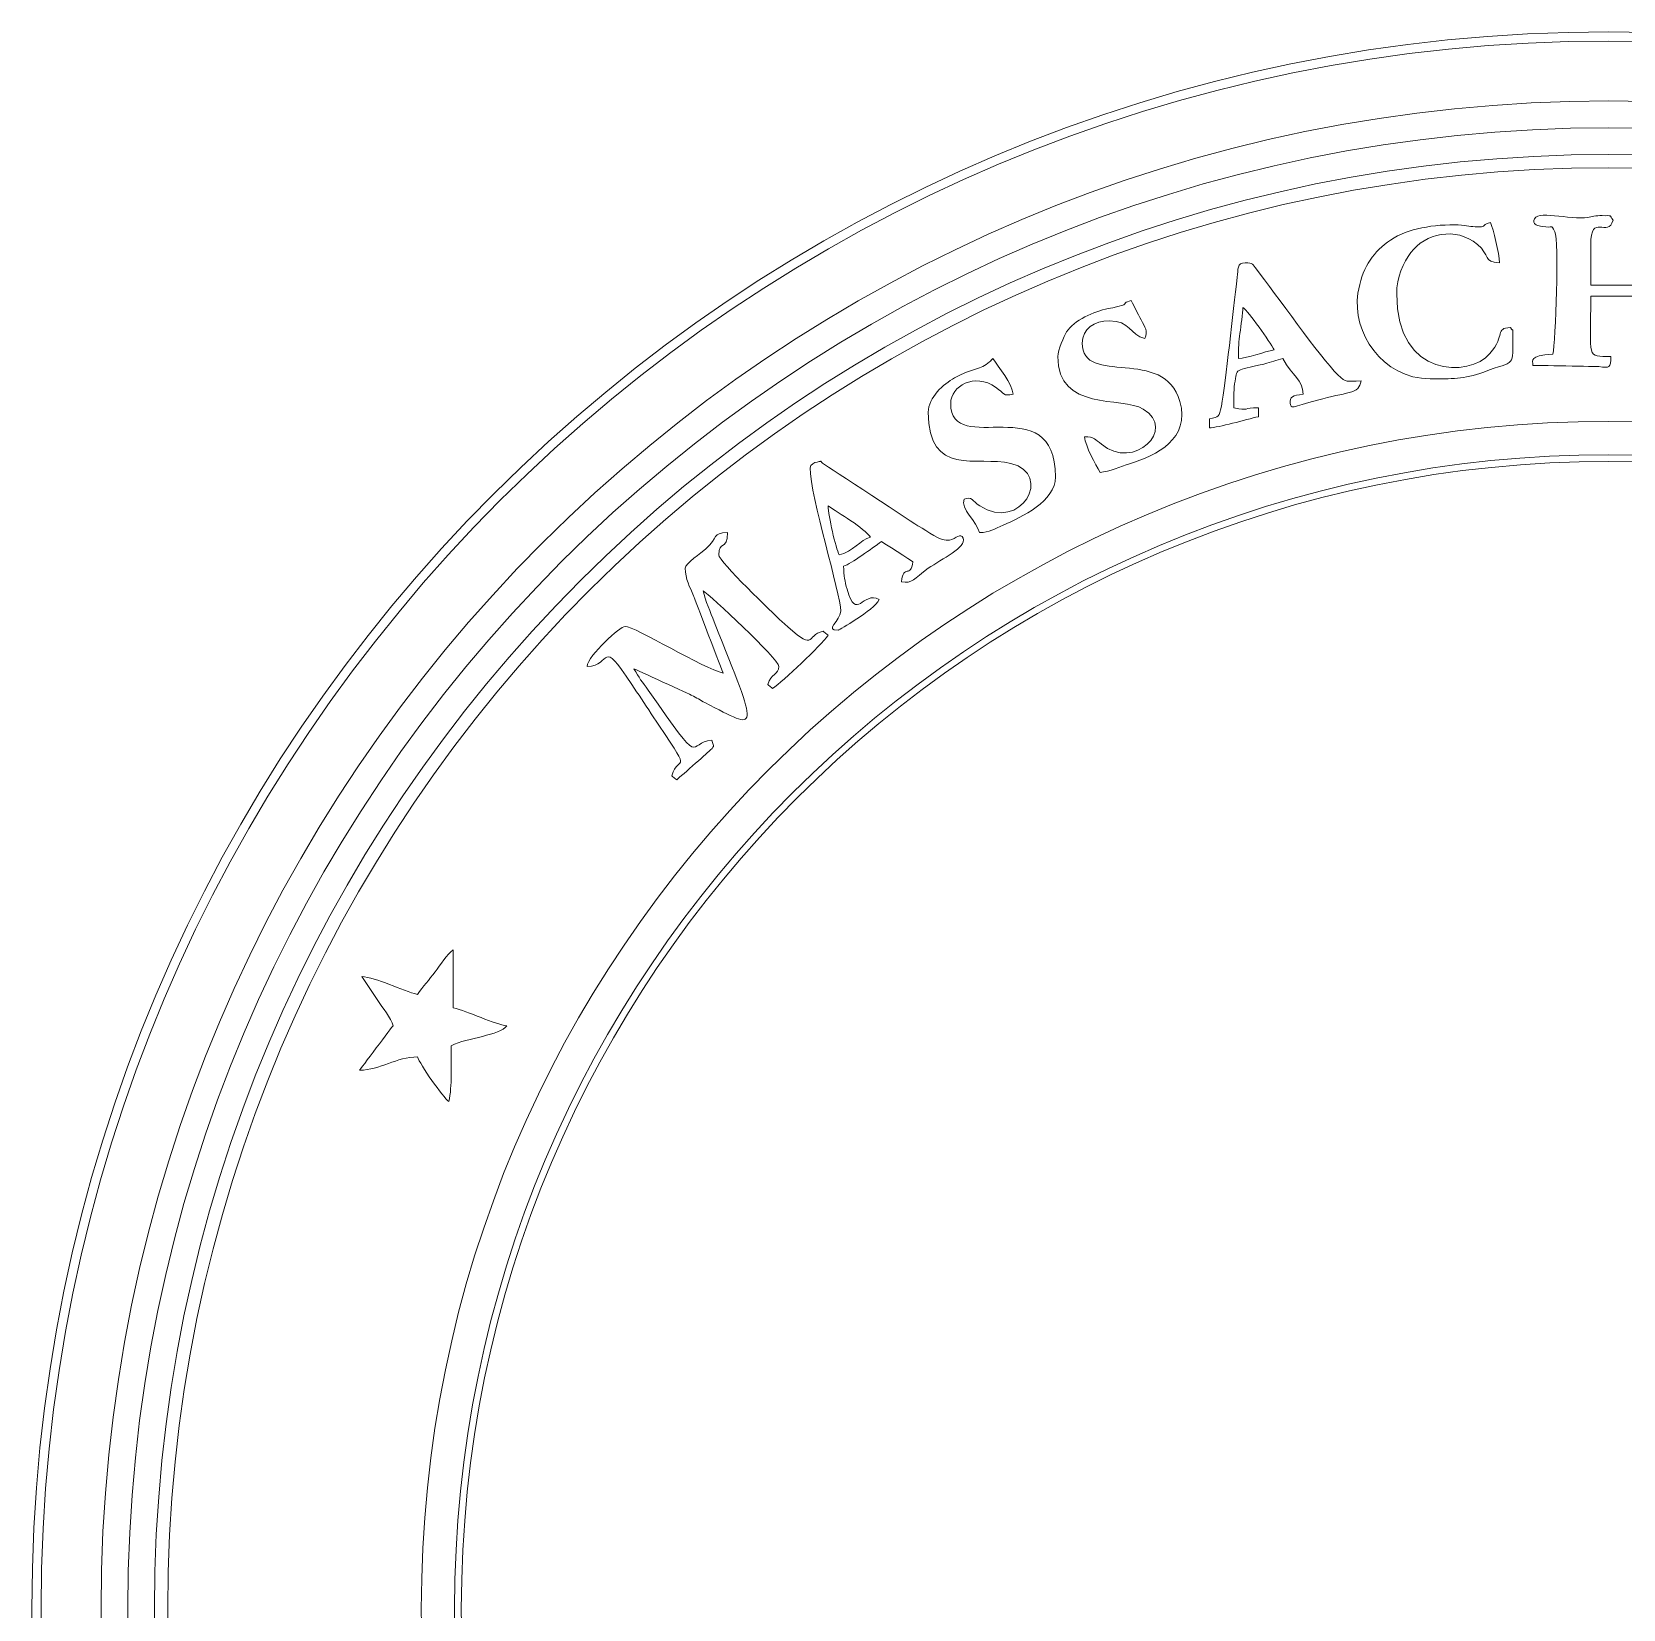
# Model space of a CAD drawing. Header units: inches. Extents: x 6 to 146, y 0 to 34.
# Drawn here: x 56.6 to 72.89, y 17.55 to 33.69 of the extents above; entities that cross this region are included whole.
import ezdxf

# ---------------------------------------------------------------- set-up
doc = ezdxf.new("R2010")
doc.units = ezdxf.units.IN
doc.header["$MEASUREMENT"] = 0
doc.layers.add('cut', color=6, linetype='Continuous', lineweight=0)
doc.layers.add('etch', color=1, linetype='Continuous', lineweight=0)

msp = doc.modelspace()

# ---------------------------------------------------------------- linework, layer by layer
at = {"layer": 'cut'}
for radius in [16.144, 11.747]:
    msp.add_circle((72.741, 17.55), radius, dxfattribs=at)
at = {"layer": 'etch'}
for radius in [16.05, 15.436, 15.162, 14.889, 14.753, 12.157, 11.816]:
    msp.add_circle((72.741, 17.55), radius, dxfattribs=at)
at = {"layer": 'etch', "lineweight": 9}
for points, knots in [([(72.528, 31.793), (72.528, 31.793), (72.345, 31.766), (71.984, 31.881), (71.975, 31.762)], [0.80769231, 0.80769231, 0.80769231, 0.80769231, 0.80769232, 0.84615385, 0.84615385, 0.84615385, 0.84615385]), ([(72.673, 31.813), (72.673, 31.813), (72.61, 31.815), (72.563, 31.799), (72.528, 31.793)], [0.76923077, 0.76923077, 0.76923077, 0.76923077, 0.76923078, 0.80769231, 0.80769231, 0.80769231, 0.80769231]), ([(72.557, 31.513), (72.557, 31.513), (72.557, 31.853), (72.736, 31.578), (72.785, 31.765)], [0.69230769, 0.69230769, 0.69230769, 0.69230769, 0.6923077, 0.73076923, 0.73076923, 0.73076923, 0.73076923]), ([(72.785, 31.765), (72.785, 31.765), (72.741, 31.826), (72.787, 31.809), (72.673, 31.813)], [0.73076923, 0.73076923, 0.73076923, 0.73076923, 0.73076924, 0.76923077, 0.76923077, 0.76923077, 0.76923077]), ([(70.716, 31.436), (70.716, 31.436), (70.857, 31.626), (71.171, 31.707), (71.397, 31.518)], [0.6, 0.6, 0.6, 0.6, 0.60000001, 0.66666667, 0.66666667, 0.66666667, 0.66666667]), ([(71.374, 31.698), (71.374, 31.698), (71.31, 31.702), (71.27, 31.719), (71.164, 31.719)], [0.8666667, 0.8666667, 0.8666667, 0.8666667, 0.8666667, 1, 1, 1, 1]), ([(71.53, 31.742), (71.53, 31.742), (71.417, 31.712), (71.509, 31.692), (71.374, 31.698)], [0.8, 0.8, 0.8, 0.8, 0.80000001, 0.86666667, 0.86666667, 0.86666667, 0.86666667]), ([(71.621, 31.331), (71.621, 31.331), (71.621, 31.424), (71.559, 31.681), (71.53, 31.742)], [0.73333333, 0.73333333, 0.73333333, 0.73333333, 0.73333334, 0.8, 0.8, 0.8, 0.8]), ([(71.975, 31.762), (71.975, 31.762), (71.971, 31.712), (72.015, 31.713), (72.06, 31.703)], [0.84615385, 0.84615385, 0.84615385, 0.84615385, 0.84615386, 0.88461538, 0.88461538, 0.88461538, 0.88461538]), ([(72.06, 31.703), (72.06, 31.703), (72.178, 31.677), (72.141, 31.736), (72.189, 31.648)], [0.88461538, 0.88461538, 0.88461538, 0.88461538, 0.88461539, 0.92307692, 0.92307692, 0.92307692, 0.92307692]), ([(72.189, 31.648), (72.189, 31.648), (72.233, 31.566), (72.198, 30.519), (72.169, 30.395)], [0.92307692, 0.92307692, 0.92307692, 0.92307692, 0.92307693, 1, 1, 1, 1]), ([(70.475, 31.54), (70.475, 31.54), (70.313, 31.419), (70.213, 31.268), (70.174, 31.018)], [0.06666667, 0.06666667, 0.06666667, 0.06666667, 0.06666668, 0.13333333, 0.13333333, 0.13333333, 0.13333333]), ([(71.397, 31.518), (71.397, 31.518), (71.526, 31.41), (71.456, 31.334), (71.621, 31.331)], [0.66666667, 0.66666667, 0.66666667, 0.66666667, 0.66666668, 0.73333333, 0.73333333, 0.73333333, 0.73333333]), ([(72.557, 31.102), (72.557, 31.102), (72.557, 31.102), (72.557, 31.513), (72.557, 31.513)], [0.65384615, 0.65384615, 0.65384615, 0.65384615, 0.65384616, 0.69230769, 0.69230769, 0.69230769, 0.69230769]), ([(69.134, 31.264), (69.134, 31.264), (69.092, 31.316), (69.104, 31.331), (69.018, 31.331), (69.018, 31.331), (68.932, 31.331), (68.949, 31.263), (68.938, 31.182)], [0.7222222, 0.7222222, 0.7222222, 0.7222222, 0.7222222, 0.7777778, 0.7777778, 0.7777778, 0.7777778, 0.8333333, 0.8333333, 0.8333333, 0.8333333]), ([(71.524, 30.4), (71.524, 30.4), (71.318, 30.158), (70.57, 30.142), (70.57, 31.011), (70.57, 31.011), (70.57, 31.181), (70.639, 31.333), (70.716, 31.436)], [0.4666667, 0.4666667, 0.4666667, 0.4666667, 0.4666667, 0.5333333, 0.5333333, 0.5333333, 0.5333333, 0.6, 0.6, 0.6, 0.6]), ([(68.938, 31.182), (68.938, 31.182), (68.89, 30.829), (68.824, 30.117), (68.775, 29.861)], [0.83333333, 0.83333333, 0.83333333, 0.83333333, 0.83333334, 0.88888889, 0.88888889, 0.88888889, 0.88888889]), ([(69.969, 30.182), (69.969, 30.182), (69.786, 30.363), (69.328, 31.019), (69.134, 31.264)], [0.66666667, 0.66666667, 0.66666667, 0.66666667, 0.66666668, 0.72222222, 0.72222222, 0.72222222, 0.72222222]), ([(70.174, 31.018), (70.174, 31.018), (70.113, 30.62), (70.419, 30.143), (70.913, 30.143)], [0.13333333, 0.13333333, 0.13333333, 0.13333333, 0.13333334, 0.2, 0.2, 0.2, 0.2]), ([(72.763, 30.372), (72.763, 30.372), (72.505, 30.372), (72.557, 30.335), (72.557, 30.988)], [0.11538462, 0.11538462, 0.11538462, 0.11538462, 0.11538463, 0.15384615, 0.15384615, 0.15384615, 0.15384615]), ([(73.219, 31.102), (73.219, 31.102), (73.219, 31.102), (72.557, 31.102), (72.557, 31.102)], [0.61538462, 0.61538462, 0.61538462, 0.61538462, 0.61538463, 0.65384615, 0.65384615, 0.65384615, 0.65384615]), ([(72.557, 30.988), (72.557, 30.988), (72.557, 30.988), (73.219, 30.988), (73.219, 30.988)], [0.15384615, 0.15384615, 0.15384615, 0.15384615, 0.15384616, 0.19230769, 0.19230769, 0.19230769, 0.19230769]), ([(67.616, 30.861), (67.616, 30.861), (67.473, 30.832), (67.265, 30.741), (67.191, 30.623)], [0.8, 0.8, 0.8, 0.8, 0.80000001, 0.86666667, 0.86666667, 0.86666667, 0.86666667]), ([(67.853, 30.943), (67.853, 30.943), (67.71, 30.904), (67.898, 30.917), (67.616, 30.861)], [0.73333333, 0.73333333, 0.73333333, 0.73333333, 0.73333334, 0.8, 0.8, 0.8, 0.8]), ([(67.953, 30.745), (67.953, 30.745), (67.914, 30.818), (67.888, 30.876), (67.853, 30.943)], [0.66666667, 0.66666667, 0.66666667, 0.66666667, 0.66666668, 0.73333333, 0.73333333, 0.73333333, 0.73333333]), ([(68.965, 30.607), (68.965, 30.607), (68.976, 30.691), (68.993, 30.809), (68.995, 30.874)], [0.2, 0.2, 0.2, 0.2, 0.2, 0.4, 0.4, 0.4, 0.4]), ([(68.995, 30.874), (68.995, 30.874), (69.055, 30.83), (69.271, 30.522), (69.315, 30.44)], [0.4, 0.4, 0.4, 0.4, 0.4, 0.6, 0.6, 0.6, 0.6]), ([(67.351, 30.509), (67.351, 30.509), (67.351, 30.652), (67.477, 30.737), (67.625, 30.737), (67.625, 30.737), (67.842, 30.737), (67.839, 30.595), (67.99, 30.554)], [0.4666667, 0.4666667, 0.4666667, 0.4666667, 0.4666667, 0.5333333, 0.5333333, 0.5333333, 0.5333333, 0.6, 0.6, 0.6, 0.6]), ([(67.99, 30.554), (67.99, 30.554), (68.029, 30.635), (67.993, 30.669), (67.953, 30.745)], [0.6, 0.6, 0.6, 0.6, 0.60000001, 0.66666667, 0.66666667, 0.66666667, 0.66666667]), ([(71.735, 30.669), (71.735, 30.669), (71.57, 30.655), (71.691, 30.597), (71.524, 30.4)], [0.4, 0.4, 0.4, 0.4, 0.40000001, 0.46666667, 0.46666667, 0.46666667, 0.46666667]), ([(71.758, 30.6), (71.758, 30.6), (71.758, 30.687), (71.765, 30.608), (71.735, 30.669)], [0.33333333, 0.33333333, 0.33333333, 0.33333333, 0.33333334, 0.4, 0.4, 0.4, 0.4]), ([(67.191, 30.623), (67.191, 30.623), (67.165, 30.582), (67.1, 30.432), (67.1, 30.372)], [0.8666667, 0.8666667, 0.8666667, 0.8666667, 0.8666667, 1, 1, 1, 1]), ([(68.351, 29.91), (68.351, 29.91), (68.19, 30.484), (67.351, 30.057), (67.351, 30.509)], [0.4, 0.4, 0.4, 0.4, 0.40000001, 0.46666667, 0.46666667, 0.46666667, 0.46666667]), ([(71.461, 30.212), (71.461, 30.212), (71.795, 30.337), (71.758, 30.25), (71.758, 30.6)], [0.26666667, 0.26666667, 0.26666667, 0.26666667, 0.26666668, 0.33333333, 0.33333333, 0.33333333, 0.33333333]), ([(66.403, 30.315), (66.403, 30.315), (66.306, 30.228), (66.238, 30.26), (66.042, 30.151)], [0.78571429, 0.78571429, 0.78571429, 0.78571429, 0.7857143, 0.85714286, 0.85714286, 0.85714286, 0.85714286]), ([(66.437, 30.349), (66.437, 30.349), (66.393, 30.316), (66.438, 30.346), (66.403, 30.315)], [0.71428571, 0.71428571, 0.71428571, 0.71428571, 0.71428572, 0.78571429, 0.78571429, 0.78571429, 0.78571429]), ([(66.643, 29.984), (66.643, 29.984), (66.634, 30.092), (66.493, 30.266), (66.437, 30.349)], [0.64285714, 0.64285714, 0.64285714, 0.64285714, 0.64285715, 0.71428571, 0.71428571, 0.71428571, 0.71428571]), ([(69.315, 30.44), (69.315, 30.44), (69.213, 30.417), (69.042, 30.357), (68.949, 30.349)], [0.6, 0.6, 0.6, 0.6, 0.6, 1, 1, 1, 1]), ([(69.21, 30.294), (69.21, 30.294), (69.295, 30.315), (69.333, 30.332), (69.406, 30.349)], [0.33333333, 0.33333333, 0.33333333, 0.33333333, 0.33333334, 0.38888889, 0.38888889, 0.38888889, 0.38888889]), ([(69.406, 30.349), (69.406, 30.349), (69.504, 30.164), (69.608, 30.138), (69.611, 29.984)], [0.38888889, 0.38888889, 0.38888889, 0.38888889, 0.3888889, 0.44444444, 0.44444444, 0.44444444, 0.44444444]), ([(72.641, 30.268), (72.641, 30.268), (72.752, 30.252), (72.76, 30.253), (72.763, 30.372)], [0.07692308, 0.07692308, 0.07692308, 0.07692308, 0.07692309, 0.11538462, 0.11538462, 0.11538462, 0.11538462]), ([(66.042, 30.151), (66.042, 30.151), (65.932, 30.091), (65.775, 29.952), (65.775, 29.801)], [0.8571429, 0.8571429, 0.8571429, 0.8571429, 0.8571429, 1, 1, 1, 1]), ([(67.077, 29.139), (67.077, 29.139), (67.077, 30.061), (66.004, 29.32), (66.004, 29.892), (66.004, 29.892), (66.004, 30.068), (66.25, 30.208), (66.464, 30.056)], [0.4285714, 0.4285714, 0.4285714, 0.4285714, 0.4285714, 0.5, 0.5, 0.5, 0.5, 0.5714286, 0.5714286, 0.5714286, 0.5714286]), ([(68.911, 30.09), (68.911, 30.09), (68.936, 30.262), (68.906, 30.218), (69.21, 30.294)], [0.27777778, 0.27777778, 0.27777778, 0.27777778, 0.27777779, 0.33333333, 0.33333333, 0.33333333, 0.33333333]), ([(70.205, 30.121), (70.205, 30.121), (70.049, 30.121), (70.057, 30.095), (69.969, 30.182)], [0.61111111, 0.61111111, 0.61111111, 0.61111111, 0.61111112, 0.66666667, 0.66666667, 0.66666667, 0.66666667]), ([(70.913, 30.143), (70.913, 30.143), (71.135, 30.143), (71.253, 30.134), (71.461, 30.212)], [0.2, 0.2, 0.2, 0.2, 0.20000001, 0.26666667, 0.26666667, 0.26666667, 0.26666667]), ([(71.963, 30.28), (71.963, 30.28), (71.963, 30.28), (72.641, 30.268), (72.641, 30.268)], [0.03846154, 0.03846154, 0.03846154, 0.03846154, 0.03846155, 0.07692308, 0.07692308, 0.07692308, 0.07692308]), ([(66.464, 30.056), (66.464, 30.056), (66.555, 29.992), (66.54, 29.962), (66.643, 29.984)], [0.57142857, 0.57142857, 0.57142857, 0.57142857, 0.57142858, 0.64285714, 0.64285714, 0.64285714, 0.64285714]), ([(68.904, 29.847), (68.904, 29.847), (68.904, 29.931), (68.9, 30.009), (68.911, 30.09)], [0.22222222, 0.22222222, 0.22222222, 0.22222222, 0.22222223, 0.27777778, 0.27777778, 0.27777778, 0.27777778]), ([(69.611, 29.984), (69.611, 29.984), (69.508, 29.975), (69.472, 29.954), (69.479, 29.895)], [0.44444444, 0.44444444, 0.44444444, 0.44444444, 0.44444445, 0.5, 0.5, 0.5, 0.5]), ([(69.761, 29.925), (69.761, 29.925), (70.043, 30.006), (70.194, 29.984), (70.205, 30.121)], [0.55555556, 0.55555556, 0.55555556, 0.55555556, 0.55555557, 0.61111111, 0.61111111, 0.61111111, 0.61111111]), ([(67.976, 29.833), (67.976, 29.833), (68.321, 29.626), (67.882, 29.199), (67.547, 29.472)], [0.06666667, 0.06666667, 0.06666667, 0.06666667, 0.06666668, 0.13333333, 0.13333333, 0.13333333, 0.13333333]), ([(67.833, 29.273), (67.833, 29.273), (68.114, 29.361), (68.458, 29.526), (68.351, 29.91)], [0.33333333, 0.33333333, 0.33333333, 0.33333333, 0.33333334, 0.4, 0.4, 0.4, 0.4]), ([(68.775, 29.861), (68.775, 29.861), (68.753, 29.749), (68.755, 29.756), (68.652, 29.733)], [0.8888889, 0.8888889, 0.8888889, 0.8888889, 0.8888889, 1, 1, 1, 1]), ([(69.155, 29.847), (69.155, 29.847), (68.997, 29.847), (69.058, 29.811), (68.904, 29.847)], [0.16666667, 0.16666667, 0.16666667, 0.16666667, 0.16666668, 0.22222222, 0.22222222, 0.22222222, 0.22222222]), ([(69.155, 29.755), (69.155, 29.755), (69.155, 29.755), (69.155, 29.847), (69.155, 29.847)], [0.11111111, 0.11111111, 0.11111111, 0.11111111, 0.11111112, 0.16666667, 0.16666667, 0.16666667, 0.16666667]), ([(69.479, 29.895), (69.479, 29.895), (69.487, 29.832), (69.49, 29.847), (69.761, 29.925)], [0.5, 0.5, 0.5, 0.5, 0.50000001, 0.55555556, 0.55555556, 0.55555556, 0.55555556]), ([(68.652, 29.641), (68.652, 29.641), (68.747, 29.643), (69.025, 29.725), (69.155, 29.755)], [0.05555556, 0.05555556, 0.05555556, 0.05555556, 0.05555557, 0.11111111, 0.11111111, 0.11111111, 0.11111111]), ([(67.547, 29.472), (67.547, 29.472), (67.485, 29.521), (67.475, 29.548), (67.374, 29.55)], [0.13333333, 0.13333333, 0.13333333, 0.13333333, 0.13333334, 0.2, 0.2, 0.2, 0.2]), ([(67.374, 29.55), (67.374, 29.55), (67.382, 29.451), (67.49, 29.267), (67.533, 29.185)], [0.2, 0.2, 0.2, 0.2, 0.20000001, 0.26666667, 0.26666667, 0.26666667, 0.26666667]), ([(64.636, 29.291), (64.636, 29.291), (64.612, 29.288), (64.565, 29.266), (64.565, 29.23)], [0.875, 0.875, 0.875, 0.875, 0.875, 1, 1, 1, 1]), ([(64.711, 29.266), (64.711, 29.266), (64.641, 29.308), (64.715, 29.302), (64.636, 29.291)], [0.8125, 0.8125, 0.8125, 0.8125, 0.81250001, 0.875, 0.875, 0.875, 0.875]), ([(65.68, 28.632), (65.68, 28.632), (65.68, 28.632), (64.711, 29.266), (64.711, 29.266)], [0.75, 0.75, 0.75, 0.75, 0.75000001, 0.8125, 0.8125, 0.8125, 0.8125]), ([(66.62, 29.276), (66.62, 29.276), (67.061, 29.168), (66.721, 28.568), (66.301, 28.843)], [0.07142857, 0.07142857, 0.07142857, 0.07142857, 0.07142858, 0.14285714, 0.14285714, 0.14285714, 0.14285714]), ([(67.533, 29.185), (67.533, 29.185), (67.629, 29.192), (67.75, 29.247), (67.833, 29.273)], [0.26666667, 0.26666667, 0.26666667, 0.26666667, 0.26666668, 0.33333333, 0.33333333, 0.33333333, 0.33333333]), ([(66.542, 28.646), (66.542, 28.646), (66.731, 28.726), (67.077, 28.889), (67.077, 29.139)], [0.35714286, 0.35714286, 0.35714286, 0.35714286, 0.35714287, 0.42857143, 0.42857143, 0.42857143, 0.42857143]), ([(64.862, 28.34), (64.862, 28.34), (64.828, 28.41), (64.751, 28.74), (64.748, 28.842)], [0.5, 0.5, 0.5, 0.5, 0.5, 1, 1, 1, 1]), ([(66.141, 28.911), (66.141, 28.911), (66.1, 28.811), (66.27, 28.684), (66.3, 28.568)], [0.21428571, 0.21428571, 0.21428571, 0.21428571, 0.21428572, 0.28571429, 0.28571429, 0.28571429, 0.28571429]), ([(66.301, 28.843), (66.301, 28.843), (66.228, 28.891), (66.219, 28.943), (66.141, 28.911)], [0.14285714, 0.14285714, 0.14285714, 0.14285714, 0.14285715, 0.21428571, 0.21428571, 0.21428571, 0.21428571]), ([(63.72, 28.568), (63.72, 28.568), (63.556, 28.564), (63.632, 28.52), (63.498, 28.402)], [0.88888889, 0.88888889, 0.88888889, 0.88888889, 0.8888889, 0.92592593, 0.92592593, 0.92592593, 0.92592593]), ([(64.274, 27.66), (64.274, 27.66), (64.188, 27.74), (63.629, 28.275), (63.629, 28.34), (63.629, 28.34), (63.629, 28.493), (63.716, 28.376), (63.72, 28.568)], [0.81481481, 0.81481481, 0.81481481, 0.81481481, 0.81481482, 0.85185185, 0.85185185, 0.85185185, 0.85185186, 0.88888889, 0.88888889, 0.88888889, 0.88888889]), ([(65.182, 28.522), (65.182, 28.522), (65.079, 28.495), (65.002, 28.372), (64.862, 28.34)], [0.25, 0.25, 0.25, 0.25, 0.25, 0.5, 0.5, 0.5, 0.5]), ([(65.991, 28.491), (65.991, 28.491), (65.906, 28.473), (65.755, 28.587), (65.68, 28.632)], [0.6875, 0.6875, 0.6875, 0.6875, 0.68750001, 0.75, 0.75, 0.75, 0.75]), ([(66.131, 28.511), (66.131, 28.511), (66.103, 28.571), (66.066, 28.507), (65.991, 28.491)], [0.625, 0.625, 0.625, 0.625, 0.62500001, 0.6875, 0.6875, 0.6875, 0.6875]), ([(66.3, 28.568), (66.3, 28.568), (66.404, 28.57), (66.451, 28.608), (66.542, 28.646)], [0.28571429, 0.28571429, 0.28571429, 0.28571429, 0.2857143, 0.35714286, 0.35714286, 0.35714286, 0.35714286]), ([(63.498, 28.402), (63.498, 28.402), (63.455, 28.365), (63.286, 28.252), (63.286, 28.203)], [0.92592593, 0.92592593, 0.92592593, 0.92592593, 0.92592594, 1, 1, 1, 1]), ([(64.908, 28.226), (64.908, 28.226), (64.986, 28.247), (65.198, 28.411), (65.296, 28.477)], [0.3125, 0.3125, 0.3125, 0.3125, 0.31250001, 0.375, 0.375, 0.375, 0.375]), ([(65.296, 28.477), (65.296, 28.477), (65.296, 28.477), (65.615, 28.271), (65.615, 28.271)], [0.375, 0.375, 0.375, 0.375, 0.37500001, 0.4375, 0.4375, 0.4375, 0.4375]), ([(65.775, 28.203), (65.775, 28.203), (65.911, 28.299), (66.173, 28.42), (66.131, 28.511)], [0.5625, 0.5625, 0.5625, 0.5625, 0.56250001, 0.625, 0.625, 0.625, 0.625]), ([(64.944, 27.988), (64.944, 27.988), (64.92, 28.073), (64.908, 28.122), (64.908, 28.226)], [0.25, 0.25, 0.25, 0.25, 0.25000001, 0.3125, 0.3125, 0.3125, 0.3125]), ([(65.615, 28.271), (65.615, 28.271), (65.601, 28.093), (65.517, 28.255), (65.501, 28.066)], [0.4375, 0.4375, 0.4375, 0.4375, 0.43750001, 0.5, 0.5, 0.5, 0.5]), ([(65.501, 28.066), (65.501, 28.066), (65.607, 28.043), (65.626, 28.097), (65.775, 28.203)], [0.5, 0.5, 0.5, 0.5, 0.50000001, 0.5625, 0.5625, 0.5625, 0.5625]), ([(63.371, 27.922), (63.371, 27.922), (63.371, 27.922), (63.674, 27.13), (63.674, 27.13)], [0.03703704, 0.03703704, 0.03703704, 0.03703704, 0.03703705, 0.07407407, 0.07407407, 0.07407407, 0.07407407]), ([(63.583, 27.655), (63.583, 27.655), (63.546, 27.748), (63.492, 27.876), (63.469, 27.974)], [0.55555556, 0.55555556, 0.55555556, 0.55555556, 0.55555557, 0.59259259, 0.59259259, 0.59259259, 0.59259259]), ([(63.469, 27.974), (63.469, 27.974), (63.533, 27.931), (64.245, 27.277), (64.245, 27.198), (64.245, 27.198), (64.245, 27.112), (64.162, 27.129), (64.131, 27.015)], [0.59259259, 0.59259259, 0.59259259, 0.59259259, 0.5925926, 0.62962963, 0.62962963, 0.62962963, 0.62962964, 0.66666667, 0.66666667, 0.66666667, 0.66666667]), ([(64.854, 27.571), (64.854, 27.571), (64.859, 27.571), (65.213, 27.77), (65.273, 27.883)], [0.125, 0.125, 0.125, 0.125, 0.12500001, 0.1875, 0.1875, 0.1875, 0.1875]), ([(65.273, 27.883), (65.273, 27.883), (65.101, 27.979), (65.04, 27.649), (64.944, 27.988)], [0.1875, 0.1875, 0.1875, 0.1875, 0.18750001, 0.25, 0.25, 0.25, 0.25]), ([(64.878, 27.765), (64.878, 27.765), (64.877, 27.668), (64.703, 27.564), (64.854, 27.571)], [0.0625, 0.0625, 0.0625, 0.0625, 0.06250001, 0.125, 0.125, 0.125, 0.125]), ([(62.67, 27.609), (62.67, 27.609), (62.625, 27.609), (62.291, 27.317), (62.282, 27.198)], [0.11111111, 0.11111111, 0.11111111, 0.11111111, 0.11111112, 0.14814815, 0.14814815, 0.14814815, 0.14814815]), ([(63.674, 27.13), (63.674, 27.13), (63.484, 27.174), (62.77, 27.609), (62.67, 27.609)], [0.07407407, 0.07407407, 0.07407407, 0.07407407, 0.07407408, 0.11111111, 0.11111111, 0.11111111, 0.11111111]), ([(63.488, 26.829), (63.488, 26.829), (64.058, 26.531), (64.039, 26.499), (63.583, 27.655)], [0.51851852, 0.51851852, 0.51851852, 0.51851852, 0.51851853, 0.55555556, 0.55555556, 0.55555556, 0.55555556]), ([(64.697, 27.559), (64.697, 27.559), (64.515, 27.517), (64.633, 27.327), (64.274, 27.66)], [0.77777778, 0.77777778, 0.77777778, 0.77777778, 0.77777779, 0.81481481, 0.81481481, 0.81481481, 0.81481481]), ([(64.748, 27.518), (64.748, 27.518), (64.748, 27.518), (64.697, 27.559), (64.697, 27.559)], [0.74074074, 0.74074074, 0.74074074, 0.74074074, 0.74074075, 0.77777778, 0.77777778, 0.77777778, 0.77777778]), ([(62.282, 27.198), (62.282, 27.198), (62.544, 27.204), (62.407, 27.512), (62.738, 27.015)], [0.14814815, 0.14814815, 0.14814815, 0.14814815, 0.14814816, 0.18518519, 0.18518519, 0.18518519, 0.18518519]), ([(64.181, 26.974), (64.181, 26.974), (64.286, 27.043), (64.678, 27.413), (64.748, 27.518)], [0.7037037, 0.7037037, 0.7037037, 0.7037037, 0.70370371, 0.74074074, 0.74074074, 0.74074074, 0.74074074]), ([(62.907, 26.956), (62.907, 26.956), (62.846, 27.044), (62.811, 27.081), (62.761, 27.175)], [0.40740741, 0.40740741, 0.40740741, 0.40740741, 0.40740742, 0.44444444, 0.44444444, 0.44444444, 0.44444444]), ([(62.761, 27.175), (62.761, 27.175), (62.761, 27.175), (63.355, 26.902), (63.355, 26.902)], [0.44444444, 0.44444444, 0.44444444, 0.44444444, 0.44444445, 0.48148148, 0.48148148, 0.48148148, 0.48148148]), ([(62.738, 27.015), (62.738, 27.015), (62.806, 26.914), (62.869, 26.819), (62.939, 26.714)], [0.18518519, 0.18518519, 0.18518519, 0.18518519, 0.1851852, 0.22222222, 0.22222222, 0.22222222, 0.22222222]), ([(63.56, 26.445), (63.56, 26.445), (63.298, 26.423), (63.49, 26.116), (62.907, 26.956)], [0.37037037, 0.37037037, 0.37037037, 0.37037037, 0.37037038, 0.40740741, 0.40740741, 0.40740741, 0.40740741]), ([(63.355, 26.902), (63.355, 26.902), (63.401, 26.878), (63.442, 26.853), (63.488, 26.829)], [0.48148148, 0.48148148, 0.48148148, 0.48148148, 0.48148149, 0.51851852, 0.51851852, 0.51851852, 0.51851852]), ([(64.131, 27.015), (64.131, 27.015), (64.131, 27.015), (64.181, 26.974), (64.181, 26.974)], [0.66666667, 0.66666667, 0.66666667, 0.66666667, 0.66666668, 0.7037037, 0.7037037, 0.7037037, 0.7037037]), ([(62.939, 26.714), (62.939, 26.714), (63.392, 26.034), (63.215, 26.325), (63.149, 26.079)], [0.22222222, 0.22222222, 0.22222222, 0.22222222, 0.22222223, 0.25925926, 0.25925926, 0.25925926, 0.25925926]), ([(63.523, 26.324), (63.523, 26.324), (63.594, 26.392), (63.577, 26.364), (63.56, 26.445)], [0.33333333, 0.33333333, 0.33333333, 0.33333333, 0.33333334, 0.37037037, 0.37037037, 0.37037037, 0.37037037]), ([(63.199, 26.038), (63.199, 26.038), (63.199, 26.038), (63.523, 26.324), (63.523, 26.324)], [0.2962963, 0.2962963, 0.2962963, 0.2962963, 0.29629631, 0.33333333, 0.33333333, 0.33333333, 0.33333333]), ([(63.149, 26.079), (63.149, 26.079), (63.149, 26.079), (63.199, 26.038), (63.199, 26.038)], [0.25925926, 0.25925926, 0.25925926, 0.25925926, 0.25925927, 0.2962963, 0.2962963, 0.2962963, 0.2962963]), ([(60.911, 24.298), (60.911, 24.298), (60.849, 24.257), (60.776, 24.141), (60.726, 24.073)], [0.76923077, 0.76923077, 0.76923077, 0.76923077, 0.76923078, 0.84615385, 0.84615385, 0.84615385, 0.84615385]), ([(60.911, 23.705), (60.911, 23.705), (60.911, 23.705), (60.911, 24.298), (60.911, 24.298)], [0.69230769, 0.69230769, 0.69230769, 0.69230769, 0.6923077, 0.76923077, 0.76923077, 0.76923077, 0.76923077]), ([(59.975, 24.024), (59.975, 24.024), (60.031, 23.941), (60.082, 23.865), (60.14, 23.778)], [0.07692308, 0.07692308, 0.07692308, 0.07692308, 0.07692309, 0.15384615, 0.15384615, 0.15384615, 0.15384615]), ([(60.726, 24.073), (60.726, 24.073), (60.665, 23.992), (60.601, 23.923), (60.546, 23.842)], [0.8461538, 0.8461538, 0.8461538, 0.8461538, 0.8461539, 1, 1, 1, 1]), ([(60.14, 23.778), (60.14, 23.778), (60.187, 23.707), (60.274, 23.6), (60.295, 23.522)], [0.15384615, 0.15384615, 0.15384615, 0.15384615, 0.15384616, 0.23076923, 0.23076923, 0.23076923, 0.23076923]), ([(61.46, 23.522), (61.46, 23.522), (61.342, 23.532), (61.056, 23.671), (60.911, 23.705)], [0.61538462, 0.61538462, 0.61538462, 0.61538462, 0.61538463, 0.69230769, 0.69230769, 0.69230769, 0.69230769]), ([(60.295, 23.522), (60.295, 23.522), (60.295, 23.522), (59.952, 23.065), (59.952, 23.065)], [0.23076923, 0.23076923, 0.23076923, 0.23076923, 0.23076924, 0.30769231, 0.30769231, 0.30769231, 0.30769231]), ([(60.889, 23.317), (60.889, 23.317), (61.064, 23.401), (61.384, 23.42), (61.46, 23.522)], [0.53846154, 0.53846154, 0.53846154, 0.53846154, 0.53846155, 0.61538462, 0.61538462, 0.61538462, 0.61538462]), ([(60.866, 22.746), (60.866, 22.746), (60.902, 22.902), (60.889, 23.125), (60.889, 23.317)], [0.46153846, 0.46153846, 0.46153846, 0.46153846, 0.46153847, 0.53846154, 0.53846154, 0.53846154, 0.53846154]), ([(59.952, 23.065), (59.952, 23.065), (60.162, 23.07), (60.331, 23.202), (60.546, 23.202)], [0.30769231, 0.30769231, 0.30769231, 0.30769231, 0.30769232, 0.38461538, 0.38461538, 0.38461538, 0.38461538]), ([(60.546, 23.202), (60.546, 23.202), (60.565, 23.131), (60.81, 22.783), (60.866, 22.746)], [0.38461538, 0.38461538, 0.38461538, 0.38461538, 0.38461539, 0.46153846, 0.46153846, 0.46153846, 0.46153846])]:
    msp.add_open_spline(points, degree=3, knots=knots, dxfattribs=at)
for points in [[(71.164, 31.719), (70.897, 31.719), (70.647, 31.669), (70.475, 31.54)], [(68.949, 30.349), (68.949, 30.463), (68.955, 30.527), (68.965, 30.607)], [(67.1, 30.372), (67.1, 29.805), (67.755, 29.965), (67.976, 29.833)], [(72.169, 30.395), (71.915, 30.374), (71.968, 30.337), (71.963, 30.28)], [(65.775, 29.801), (65.775, 29.126), (66.276, 29.36), (66.62, 29.276)], [(68.652, 29.733), (68.652, 29.733), (68.652, 29.641), (68.652, 29.641)], [(64.565, 29.23), (64.565, 28.946), (64.879, 27.94), (64.878, 27.765)], [(64.748, 28.842), (64.856, 28.77), (65.119, 28.615), (65.182, 28.522)], [(63.286, 28.203), (63.286, 28.095), (63.335, 28.011), (63.371, 27.922)], [(60.546, 23.842), (60.395, 23.877), (60.117, 24.021), (59.975, 24.024)]]:
    msp.add_open_spline(points, degree=3, dxfattribs=at)

doc.saveas('drawing.dxf')
